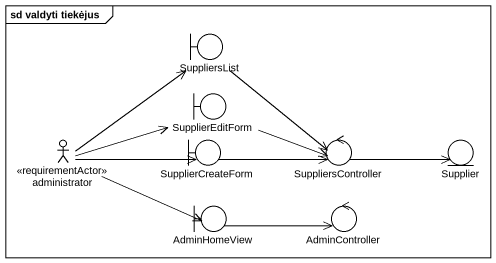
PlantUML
@startuml
mainframe sd valdyti tiekėjus
boundary SuppliersList
boundary SupplierEditForm
actor administrator <<requirementActor>>
boundary SupplierCreateForm
control SuppliersController
entity Supplier
boundary AdminHomeView
control AdminController
SuppliersList --> SuppliersController
SupplierEditForm -right-> SuppliersController
administrator -up-> SuppliersList
administrator -right-> SupplierEditForm
administrator -right-> SupplierCreateForm
administrator -right-> AdminHomeView
SupplierCreateForm -right-> SuppliersController
SuppliersController -right-> Supplier
AdminHomeView -right-> AdminController
@enduml
